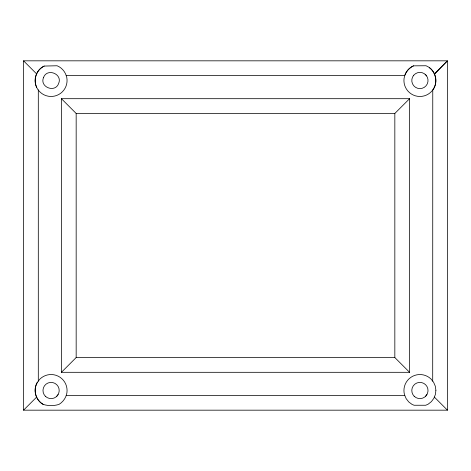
<?xml version="1.0" encoding="UTF-8"?>
<svg xmlns="http://www.w3.org/2000/svg" width="471" height="471" viewBox="0 0 471 471"><rect width="100%" height="100%" fill="white"/><g stroke="black" fill="none" stroke-linecap="round" stroke-linejoin="round"><path stroke-width="0.71" d="M432.702 381.133L432.761 90.002C438.86 82.06 435.351 69.337 425.978 65.746L413.538 65.84C408.416 68.171 404.76 73.111 404.03 78.692A15.985 15.985 0 0 0 426.284 95.154A15.985 15.985 0 0 0 429.417 67.647M37.25 382.511C32.923 389.894 35.661 400.115 43.096 404.348C47.971 406.026 54.206 406.026 59.081 404.348C62.672 402.134 65.316 398.684 66.529 394.639A15.985 15.985 0 0 0 39.788 379.202L37.25 382.511A15.985 15.985 0 0 0 43.096 404.348M56.826 396.241L58.116 394.563M425.649 396.241L426.938 394.563M434.568 74.118L447.45 60.824L23.55 60.824L23.55 410.176L447.45 410.176L447.45 60.824L434.415 73.865M23.55 410.176L36.656 397.071M61.418 372.308L76.167 357.554L394.833 357.554L409.582 372.308L409.582 98.692L61.418 98.692L61.418 372.308L409.582 372.308M61.418 98.692L76.167 113.446L394.833 113.446L409.582 98.692M44.227 66.064C35.001 70.238 32.216 83.273 38.922 90.862A15.985 15.985 0 0 0 66.805 77.603C65.71 72.369 62.095 67.718 57.062 65.757L44.227 66.064A15.985 15.985 0 0 0 36.656 87.359M66.152 75.578L404.807 75.578M66.205 395.422L404.777 395.422M434.35 397.077L447.45 410.176M23.55 60.824L36.65 73.929M425.172 74.318L426.591 75.89M394.833 113.446L394.833 357.554M76.167 113.446L76.167 357.554M38.304 89.902L38.304 381.139M405.042 74.642A15.985 15.985 0 0 1 413.538 65.84M435.893 390.276L435.404 394.421L433.868 398.295L431.371 401.645L428.098 404.23L425.713 405.254L414.127 405.254L412.119 404.459L408.775 401.963L406.185 398.69L404.536 394.863A15.985 15.985 0 0 1 431.047 379.043L433.638 382.317L435.286 386.149L435.893 390.276M43.538 77.521C39.346 87.07 55.178 93.317 58.639 83.473C62.831 73.923 47 67.677 43.538 77.521M413.732 75.236L412.584 77.014A8.113 8.113 0 0 0 419.855 88.613A8.113 8.113 0 0 0 427.291 77.12A8.113 8.113 0 0 0 413.732 75.236M414.174 396.241L412.884 394.563A8.113 8.113 0 0 1 419.202 382.423A8.113 8.113 0 0 1 427.538 393.279A8.113 8.113 0 0 1 414.174 396.241M45.351 396.241L44.062 394.563A8.113 8.113 0 0 1 50.379 382.423A8.113 8.113 0 0 1 58.716 393.279A8.113 8.113 0 0 1 45.351 396.241"/></g></svg>
